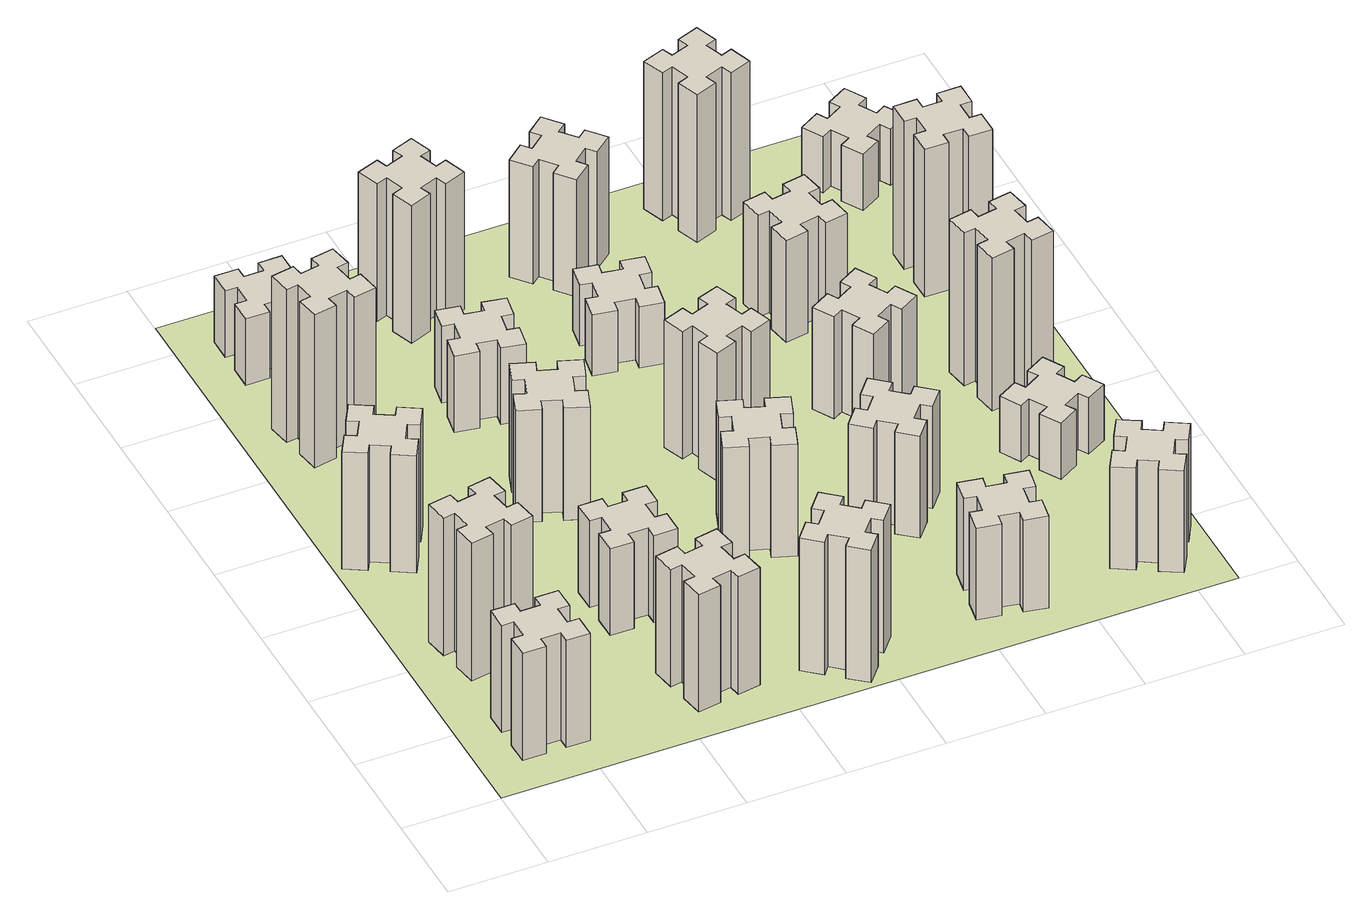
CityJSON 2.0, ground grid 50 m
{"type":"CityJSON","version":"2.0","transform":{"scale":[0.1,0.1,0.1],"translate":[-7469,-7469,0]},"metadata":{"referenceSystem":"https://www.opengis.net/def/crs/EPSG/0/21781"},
"CityObjects":{
"building1":{"type":"Building","attributes":{"class":"1000","function":"1000","usage":"1000","yearOfConstruction":2016,"roofType":"1000","measuredHeight":63,"storeysAboveGround":30,"storeysBelowGround":0},"geometry":[{"type":"Solid","lod":"1","boundaries":[[[[0,1,2,3,4,5,6,7,8,9,10,11,12,13,14,15,16,17,18,19]],[[17,16,20,21]],[[16,15,22,20]],[[15,14,23,22]],[[14,13,24,23]],[[13,12,25,24]],[[12,11,26,25]],[[11,10,27,26]],[[10,9,28,27]],[[9,8,29,28]],[[8,7,30,29]],[[7,6,31,30]],[[6,5,32,31]],[[5,4,33,32]],[[4,3,34,33]],[[3,2,35,34]],[[2,1,36,35]],[[1,0,37,36]],[[0,19,38,37]],[[19,18,39,38]],[[18,17,21,39]],[[24,25,26,27,28,29,30,31,32,33,34,35,36,37,38,39,21,20,22,23]]]]}]},
"building2":{"type":"Building","attributes":{"class":"1000","function":"1000","usage":"1000","yearOfConstruction":2016,"roofType":"1000","measuredHeight":81,"storeysAboveGround":30,"storeysBelowGround":0},"geometry":[{"type":"Solid","lod":"1","boundaries":[[[[40,41,42,43,44,45,46,47,48,49,50,51,52,53,54,55,56,57,58,59]],[[57,56,60,61]],[[56,55,62,60]],[[55,54,63,62]],[[54,53,64,63]],[[53,52,65,64]],[[52,51,66,65]],[[51,50,67,66]],[[50,49,68,67]],[[49,48,69,68]],[[48,47,70,69]],[[47,46,71,70]],[[46,45,72,71]],[[45,44,73,72]],[[44,43,74,73]],[[43,42,75,74]],[[42,41,76,75]],[[41,40,77,76]],[[40,59,78,77]],[[59,58,79,78]],[[58,57,61,79]],[[64,65,66,67,68,69,70,71,72,73,74,75,76,77,78,79,61,60,62,63]]]]}]},
"building3":{"type":"Building","attributes":{"class":"1000","function":"1000","usage":"1000","yearOfConstruction":2016,"roofType":"1000","measuredHeight":69,"storeysAboveGround":30,"storeysBelowGround":0},"geometry":[{"type":"Solid","lod":"1","boundaries":[[[[80,81,82,83,84,85,86,87,88,89,90,91,92,93,94,95,96,97,98,99]],[[97,96,100,101]],[[96,95,102,100]],[[95,94,103,102]],[[94,93,104,103]],[[93,92,105,104]],[[92,91,106,105]],[[91,90,107,106]],[[90,89,108,107]],[[89,88,109,108]],[[88,87,110,109]],[[87,86,111,110]],[[86,85,112,111]],[[85,84,113,112]],[[84,83,114,113]],[[83,82,115,114]],[[82,81,116,115]],[[81,80,117,116]],[[80,99,118,117]],[[99,98,119,118]],[[98,97,101,119]],[[104,105,106,107,108,109,110,111,112,113,114,115,116,117,118,119,101,100,102,103]]]]}]},
"building4":{"type":"Building","attributes":{"class":"1000","function":"1000","usage":"1000","yearOfConstruction":2016,"roofType":"1000","measuredHeight":90,"storeysAboveGround":30,"storeysBelowGround":0},"geometry":[{"type":"Solid","lod":"1","boundaries":[[[[120,121,122,123,124,125,126,127,128,129,130,131,132,133,134,135,136,137,138,139]],[[137,136,140,141]],[[136,135,142,140]],[[135,134,143,142]],[[134,133,144,143]],[[133,132,145,144]],[[132,131,146,145]],[[131,130,147,146]],[[130,129,148,147]],[[129,128,149,148]],[[128,127,150,149]],[[127,126,151,150]],[[126,125,152,151]],[[125,124,153,152]],[[124,123,154,153]],[[123,122,155,154]],[[122,121,156,155]],[[121,120,157,156]],[[120,139,158,157]],[[139,138,159,158]],[[138,137,141,159]],[[144,145,146,147,148,149,150,151,152,153,154,155,156,157,158,159,141,140,142,143]]]]}]},
"building5":{"type":"Building","attributes":{"class":"1000","function":"1000","usage":"1000","yearOfConstruction":2016,"roofType":"1000","measuredHeight":69,"storeysAboveGround":30,"storeysBelowGround":0},"geometry":[{"type":"Solid","lod":"1","boundaries":[[[[160,161,162,163,164,165,166,167,168,169,170,171,172,173,174,175,176,177,178,179]],[[177,176,180,181]],[[176,175,182,180]],[[175,174,183,182]],[[174,173,184,183]],[[173,172,185,184]],[[172,171,186,185]],[[171,170,187,186]],[[170,169,188,187]],[[169,168,189,188]],[[168,167,190,189]],[[167,166,191,190]],[[166,165,192,191]],[[165,164,193,192]],[[164,163,194,193]],[[163,162,195,194]],[[162,161,196,195]],[[161,160,197,196]],[[160,179,198,197]],[[179,178,199,198]],[[178,177,181,199]],[[184,185,186,187,188,189,190,191,192,193,194,195,196,197,198,199,181,180,182,183]]]]}]},
"building6":{"type":"Building","attributes":{"class":"1000","function":"1000","usage":"1000","yearOfConstruction":2016,"roofType":"1000","measuredHeight":39,"storeysAboveGround":30,"storeysBelowGround":0},"geometry":[{"type":"Solid","lod":"1","boundaries":[[[[200,201,202,203,204,205,206,207,208,209,210,211,212,213,214,215,216,217,218,219]],[[217,216,220,221]],[[216,215,222,220]],[[215,214,223,222]],[[214,213,224,223]],[[213,212,225,224]],[[212,211,226,225]],[[211,210,227,226]],[[210,209,228,227]],[[209,208,229,228]],[[208,207,230,229]],[[207,206,231,230]],[[206,205,232,231]],[[205,204,233,232]],[[204,203,234,233]],[[203,202,235,234]],[[202,201,236,235]],[[201,200,237,236]],[[200,219,238,237]],[[219,218,239,238]],[[218,217,221,239]],[[224,225,226,227,228,229,230,231,232,233,234,235,236,237,238,239,221,220,222,223]]]]}]},
"building7":{"type":"Building","attributes":{"class":"1000","function":"1000","usage":"1000","yearOfConstruction":2016,"roofType":"1000","measuredHeight":51,"storeysAboveGround":30,"storeysBelowGround":0},"geometry":[{"type":"Solid","lod":"1","boundaries":[[[[240,241,242,243,244,245,246,247,248,249,250,251,252,253,254,255,256,257,258,259]],[[257,256,260,261]],[[256,255,262,260]],[[255,254,263,262]],[[254,253,264,263]],[[253,252,265,264]],[[252,251,266,265]],[[251,250,267,266]],[[250,249,268,267]],[[249,248,269,268]],[[248,247,270,269]],[[247,246,271,270]],[[246,245,272,271]],[[245,244,273,272]],[[244,243,274,273]],[[243,242,275,274]],[[242,241,276,275]],[[241,240,277,276]],[[240,259,278,277]],[[259,258,279,278]],[[258,257,261,279]],[[264,265,266,267,268,269,270,271,272,273,274,275,276,277,278,279,261,260,262,263]]]]}]},
"building8":{"type":"Building","attributes":{"class":"1000","function":"1000","usage":"1000","yearOfConstruction":2016,"roofType":"1000","measuredHeight":66,"storeysAboveGround":30,"storeysBelowGround":0},"geometry":[{"type":"Solid","lod":"1","boundaries":[[[[280,281,282,283,284,285,286,287,288,289,290,291,292,293,294,295,296,297,298,299]],[[297,296,300,301]],[[296,295,302,300]],[[295,294,303,302]],[[294,293,304,303]],[[293,292,305,304]],[[292,291,306,305]],[[291,290,307,306]],[[290,289,308,307]],[[289,288,309,308]],[[288,287,310,309]],[[287,286,311,310]],[[286,285,312,311]],[[285,284,313,312]],[[284,283,314,313]],[[283,282,315,314]],[[282,281,316,315]],[[281,280,317,316]],[[280,299,318,317]],[[299,298,319,318]],[[298,297,301,319]],[[304,305,306,307,308,309,310,311,312,313,314,315,316,317,318,319,301,300,302,303]]]]}]},
"building9":{"type":"Building","attributes":{"class":"1000","function":"1000","usage":"1000","yearOfConstruction":2016,"roofType":"1000","measuredHeight":45,"storeysAboveGround":30,"storeysBelowGround":0},"geometry":[{"type":"Solid","lod":"1","boundaries":[[[[320,321,322,323,324,325,326,327,328,329,330,331,332,333,334,335,336,337,338,339]],[[337,336,340,341]],[[336,335,342,340]],[[335,334,343,342]],[[334,333,344,343]],[[333,332,345,344]],[[332,331,346,345]],[[331,330,347,346]],[[330,329,348,347]],[[329,328,349,348]],[[328,327,350,349]],[[327,326,351,350]],[[326,325,352,351]],[[325,324,353,352]],[[324,323,354,353]],[[323,322,355,354]],[[322,321,356,355]],[[321,320,357,356]],[[320,339,358,357]],[[339,338,359,358]],[[338,337,341,359]],[[344,345,346,347,348,349,350,351,352,353,354,355,356,357,358,359,341,340,342,343]]]]}]},
"building10":{"type":"Building","attributes":{"class":"1000","function":"1000","usage":"1000","yearOfConstruction":2016,"roofType":"1000","measuredHeight":78,"storeysAboveGround":30,"storeysBelowGround":0},"geometry":[{"type":"Solid","lod":"1","boundaries":[[[[360,361,362,363,364,365,366,367,368,369,370,371,372,373,374,375,376,377,378,379]],[[377,376,380,381]],[[376,375,382,380]],[[375,374,383,382]],[[374,373,384,383]],[[373,372,385,384]],[[372,371,386,385]],[[371,370,387,386]],[[370,369,388,387]],[[369,368,389,388]],[[368,367,390,389]],[[367,366,391,390]],[[366,365,392,391]],[[365,364,393,392]],[[364,363,394,393]],[[363,362,395,394]],[[362,361,396,395]],[[361,360,397,396]],[[360,379,398,397]],[[379,378,399,398]],[[378,377,381,399]],[[384,385,386,387,388,389,390,391,392,393,394,395,396,397,398,399,381,380,382,383]]]]}]},
"building11":{"type":"Building","attributes":{"class":"1000","function":"1000","usage":"1000","yearOfConstruction":2016,"roofType":"1000","measuredHeight":81,"storeysAboveGround":30,"storeysBelowGround":0},"geometry":[{"type":"Solid","lod":"1","boundaries":[[[[400,401,402,403,404,405,406,407,408,409,410,411,412,413,414,415,416,417,418,419]],[[417,416,420,421]],[[416,415,422,420]],[[415,414,423,422]],[[414,413,424,423]],[[413,412,425,424]],[[412,411,426,425]],[[411,410,427,426]],[[410,409,428,427]],[[409,408,429,428]],[[408,407,430,429]],[[407,406,431,430]],[[406,405,432,431]],[[405,404,433,432]],[[404,403,434,433]],[[403,402,435,434]],[[402,401,436,435]],[[401,400,437,436]],[[400,419,438,437]],[[419,418,439,438]],[[418,417,421,439]],[[424,425,426,427,428,429,430,431,432,433,434,435,436,437,438,439,421,420,422,423]]]]}]},
"building12":{"type":"Building","attributes":{"class":"1000","function":"1000","usage":"1000","yearOfConstruction":2016,"roofType":"1000","measuredHeight":66,"storeysAboveGround":30,"storeysBelowGround":0},"geometry":[{"type":"Solid","lod":"1","boundaries":[[[[440,441,442,443,444,445,446,447,448,449,450,451,452,453,454,455,456,457,458,459]],[[457,456,460,461]],[[456,455,462,460]],[[455,454,463,462]],[[454,453,464,463]],[[453,452,465,464]],[[452,451,466,465]],[[451,450,467,466]],[[450,449,468,467]],[[449,448,469,468]],[[448,447,470,469]],[[447,446,471,470]],[[446,445,472,471]],[[445,444,473,472]],[[444,443,474,473]],[[443,442,475,474]],[[442,441,476,475]],[[441,440,477,476]],[[440,459,478,477]],[[459,458,479,478]],[[458,457,461,479]],[[464,465,466,467,468,469,470,471,472,473,474,475,476,477,478,479,461,460,462,463]]]]}]},
"building13":{"type":"Building","attributes":{"class":"1000","function":"1000","usage":"1000","yearOfConstruction":2016,"roofType":"1000","measuredHeight":75,"storeysAboveGround":30,"storeysBelowGround":0},"geometry":[{"type":"Solid","lod":"1","boundaries":[[[[480,481,482,483,484,485,486,487,488,489,490,491,492,493,494,495,496,497,498,499]],[[497,496,500,501]],[[496,495,502,500]],[[495,494,503,502]],[[494,493,504,503]],[[493,492,505,504]],[[492,491,506,505]],[[491,490,507,506]],[[490,489,508,507]],[[489,488,509,508]],[[488,487,510,509]],[[487,486,511,510]],[[486,485,512,511]],[[485,484,513,512]],[[484,483,514,513]],[[483,482,515,514]],[[482,481,516,515]],[[481,480,517,516]],[[480,499,518,517]],[[499,498,519,518]],[[498,497,501,519]],[[504,505,506,507,508,509,510,511,512,513,514,515,516,517,518,519,501,500,502,503]]]]}]},
"building14":{"type":"Building","attributes":{"class":"1000","function":"1000","usage":"1000","yearOfConstruction":2016,"roofType":"1000","measuredHeight":36,"storeysAboveGround":30,"storeysBelowGround":0},"geometry":[{"type":"Solid","lod":"1","boundaries":[[[[520,521,522,523,524,525,526,527,528,529,530,531,532,533,534,535,536,537,538,539]],[[537,536,540,541]],[[536,535,542,540]],[[535,534,543,542]],[[534,533,544,543]],[[533,532,545,544]],[[532,531,546,545]],[[531,530,547,546]],[[530,529,548,547]],[[529,528,549,548]],[[528,527,550,549]],[[527,526,551,550]],[[526,525,552,551]],[[525,524,553,552]],[[524,523,554,553]],[[523,522,555,554]],[[522,521,556,555]],[[521,520,557,556]],[[520,539,558,557]],[[539,538,559,558]],[[538,537,541,559]],[[544,545,546,547,548,549,550,551,552,553,554,555,556,557,558,559,541,540,542,543]]]]}]},
"building15":{"type":"Building","attributes":{"class":"1000","function":"1000","usage":"1000","yearOfConstruction":2016,"roofType":"1000","measuredHeight":54,"storeysAboveGround":30,"storeysBelowGround":0},"geometry":[{"type":"Solid","lod":"1","boundaries":[[[[560,561,562,563,564,565,566,567,568,569,570,571,572,573,574,575,576,577,578,579]],[[577,576,580,581]],[[576,575,582,580]],[[575,574,583,582]],[[574,573,584,583]],[[573,572,585,584]],[[572,571,586,585]],[[571,570,587,586]],[[570,569,588,587]],[[569,568,589,588]],[[568,567,590,589]],[[567,566,591,590]],[[566,565,592,591]],[[565,564,593,592]],[[564,563,594,593]],[[563,562,595,594]],[[562,561,596,595]],[[561,560,597,596]],[[560,579,598,597]],[[579,578,599,598]],[[578,577,581,599]],[[584,585,586,587,588,589,590,591,592,593,594,595,596,597,598,599,581,580,582,583]]]]}]},
"building16":{"type":"Building","attributes":{"class":"1000","function":"1000","usage":"1000","yearOfConstruction":2016,"roofType":"1000","measuredHeight":60,"storeysAboveGround":30,"storeysBelowGround":0},"geometry":[{"type":"Solid","lod":"1","boundaries":[[[[600,601,602,603,604,605,606,607,608,609,610,611,612,613,614,615,616,617,618,619]],[[617,616,620,621]],[[616,615,622,620]],[[615,614,623,622]],[[614,613,624,623]],[[613,612,625,624]],[[612,611,626,625]],[[611,610,627,626]],[[610,609,628,627]],[[609,608,629,628]],[[608,607,630,629]],[[607,606,631,630]],[[606,605,632,631]],[[605,604,633,632]],[[604,603,634,633]],[[603,602,635,634]],[[602,601,636,635]],[[601,600,637,636]],[[600,619,638,637]],[[619,618,639,638]],[[618,617,621,639]],[[624,625,626,627,628,629,630,631,632,633,634,635,636,637,638,639,621,620,622,623]]]]}]},
"building17":{"type":"Building","attributes":{"class":"1000","function":"1000","usage":"1000","yearOfConstruction":2016,"roofType":"1000","measuredHeight":69,"storeysAboveGround":30,"storeysBelowGround":0},"geometry":[{"type":"Solid","lod":"1","boundaries":[[[[640,641,642,643,644,645,646,647,648,649,650,651,652,653,654,655,656,657,658,659]],[[657,656,660,661]],[[656,655,662,660]],[[655,654,663,662]],[[654,653,664,663]],[[653,652,665,664]],[[652,651,666,665]],[[651,650,667,666]],[[650,649,668,667]],[[649,648,669,668]],[[648,647,670,669]],[[647,646,671,670]],[[646,645,672,671]],[[645,644,673,672]],[[644,643,674,673]],[[643,642,675,674]],[[642,641,676,675]],[[641,640,677,676]],[[640,659,678,677]],[[659,658,679,678]],[[658,657,661,679]],[[664,665,666,667,668,669,670,671,672,673,674,675,676,677,678,679,661,660,662,663]]]]}]},
"building18":{"type":"Building","attributes":{"class":"1000","function":"1000","usage":"1000","yearOfConstruction":2016,"roofType":"1000","measuredHeight":60,"storeysAboveGround":30,"storeysBelowGround":0},"geometry":[{"type":"Solid","lod":"1","boundaries":[[[[680,681,682,683,684,685,686,687,688,689,690,691,692,693,694,695,696,697,698,699]],[[697,696,700,701]],[[696,695,702,700]],[[695,694,703,702]],[[694,693,704,703]],[[693,692,705,704]],[[692,691,706,705]],[[691,690,707,706]],[[690,689,708,707]],[[689,688,709,708]],[[688,687,710,709]],[[687,686,711,710]],[[686,685,712,711]],[[685,684,713,712]],[[684,683,714,713]],[[683,682,715,714]],[[682,681,716,715]],[[681,680,717,716]],[[680,699,718,717]],[[699,698,719,718]],[[698,697,701,719]],[[704,705,706,707,708,709,710,711,712,713,714,715,716,717,718,719,701,700,702,703]]]]}]},
"building19":{"type":"Building","attributes":{"class":"1000","function":"1000","usage":"1000","yearOfConstruction":2016,"roofType":"1000","measuredHeight":60,"storeysAboveGround":30,"storeysBelowGround":0},"geometry":[{"type":"Solid","lod":"1","boundaries":[[[[720,721,722,723,724,725,726,727,728,729,730,731,732,733,734,735,736,737,738,739]],[[737,736,740,741]],[[736,735,742,740]],[[735,734,743,742]],[[734,733,744,743]],[[733,732,745,744]],[[732,731,746,745]],[[731,730,747,746]],[[730,729,748,747]],[[729,728,749,748]],[[728,727,750,749]],[[727,726,751,750]],[[726,725,752,751]],[[725,724,753,752]],[[724,723,754,753]],[[723,722,755,754]],[[722,721,756,755]],[[721,720,757,756]],[[720,739,758,757]],[[739,738,759,758]],[[738,737,741,759]],[[744,745,746,747,748,749,750,751,752,753,754,755,756,757,758,759,741,740,742,743]]]]}]},
"building20":{"type":"Building","attributes":{"class":"1000","function":"1000","usage":"1000","yearOfConstruction":2016,"roofType":"1000","measuredHeight":60,"storeysAboveGround":30,"storeysBelowGround":0},"geometry":[{"type":"Solid","lod":"1","boundaries":[[[[760,761,762,763,764,765,766,767,768,769,770,771,772,773,774,775,776,777,778,779]],[[777,776,780,781]],[[776,775,782,780]],[[775,774,783,782]],[[774,773,784,783]],[[773,772,785,784]],[[772,771,786,785]],[[771,770,787,786]],[[770,769,788,787]],[[769,768,789,788]],[[768,767,790,789]],[[767,766,791,790]],[[766,765,792,791]],[[765,764,793,792]],[[764,763,794,793]],[[763,762,795,794]],[[762,761,796,795]],[[761,760,797,796]],[[760,779,798,797]],[[779,778,799,798]],[[778,777,781,799]],[[784,785,786,787,788,789,790,791,792,793,794,795,796,797,798,799,781,780,782,783]]]]}]},
"building21":{"type":"Building","attributes":{"class":"1000","function":"1000","usage":"1000","yearOfConstruction":2016,"roofType":"1000","measuredHeight":87,"storeysAboveGround":30,"storeysBelowGround":0},"geometry":[{"type":"Solid","lod":"1","boundaries":[[[[800,801,802,803,804,805,806,807,808,809,810,811,812,813,814,815,816,817,818,819]],[[817,816,820,821]],[[816,815,822,820]],[[815,814,823,822]],[[814,813,824,823]],[[813,812,825,824]],[[812,811,826,825]],[[811,810,827,826]],[[810,809,828,827]],[[809,808,829,828]],[[808,807,830,829]],[[807,806,831,830]],[[806,805,832,831]],[[805,804,833,832]],[[804,803,834,833]],[[803,802,835,834]],[[802,801,836,835]],[[801,800,837,836]],[[800,819,838,837]],[[819,818,839,838]],[[818,817,821,839]],[[824,825,826,827,828,829,830,831,832,833,834,835,836,837,838,839,821,820,822,823]]]]}]},
"building22":{"type":"Building","attributes":{"class":"1000","function":"1000","usage":"1000","yearOfConstruction":2016,"roofType":"1000","measuredHeight":33,"storeysAboveGround":30,"storeysBelowGround":0},"geometry":[{"type":"Solid","lod":"1","boundaries":[[[[840,841,842,843,844,845,846,847,848,849,850,851,852,853,854,855,856,857,858,859]],[[857,856,860,861]],[[856,855,862,860]],[[855,854,863,862]],[[854,853,864,863]],[[853,852,865,864]],[[852,851,866,865]],[[851,850,867,866]],[[850,849,868,867]],[[849,848,869,868]],[[848,847,870,869]],[[847,846,871,870]],[[846,845,872,871]],[[845,844,873,872]],[[844,843,874,873]],[[843,842,875,874]],[[842,841,876,875]],[[841,840,877,876]],[[840,859,878,877]],[[859,858,879,878]],[[858,857,861,879]],[[864,865,866,867,868,869,870,871,872,873,874,875,876,877,878,879,861,860,862,863]]]]}]},
"building23":{"type":"Building","attributes":{"class":"1000","function":"1000","usage":"1000","yearOfConstruction":2016,"roofType":"1000","measuredHeight":90,"storeysAboveGround":30,"storeysBelowGround":0},"geometry":[{"type":"Solid","lod":"1","boundaries":[[[[880,881,882,883,884,885,886,887,888,889,890,891,892,893,894,895,896,897,898,899]],[[897,896,900,901]],[[896,895,902,900]],[[895,894,903,902]],[[894,893,904,903]],[[893,892,905,904]],[[892,891,906,905]],[[891,890,907,906]],[[890,889,908,907]],[[889,888,909,908]],[[888,887,910,909]],[[887,886,911,910]],[[886,885,912,911]],[[885,884,913,912]],[[884,883,914,913]],[[883,882,915,914]],[[882,881,916,915]],[[881,880,917,916]],[[880,899,918,917]],[[899,898,919,918]],[[898,897,901,919]],[[904,905,906,907,908,909,910,911,912,913,914,915,916,917,918,919,901,900,902,903]]]]}]},
"building24":{"type":"Building","attributes":{"class":"1000","function":"1000","usage":"1000","yearOfConstruction":2016,"roofType":"1000","measuredHeight":87,"storeysAboveGround":30,"storeysBelowGround":0},"geometry":[{"type":"Solid","lod":"1","boundaries":[[[[920,921,922,923,924,925,926,927,928,929,930,931,932,933,934,935,936,937,938,939]],[[937,936,940,941]],[[936,935,942,940]],[[935,934,943,942]],[[934,933,944,943]],[[933,932,945,944]],[[932,931,946,945]],[[931,930,947,946]],[[930,929,948,947]],[[929,928,949,948]],[[928,927,950,949]],[[927,926,951,950]],[[926,925,952,951]],[[925,924,953,952]],[[924,923,954,953]],[[923,922,955,954]],[[922,921,956,955]],[[921,920,957,956]],[[920,939,958,957]],[[939,938,959,958]],[[938,937,941,959]],[[944,945,946,947,948,949,950,951,952,953,954,955,956,957,958,959,941,940,942,943]]]]}]},
"building25":{"type":"Building","attributes":{"class":"1000","function":"1000","usage":"1000","yearOfConstruction":2016,"roofType":"1000","measuredHeight":33,"storeysAboveGround":30,"storeysBelowGround":0},"geometry":[{"type":"Solid","lod":"1","boundaries":[[[[960,961,962,963,964,965,966,967,968,969,970,971,972,973,974,975,976,977,978,979]],[[977,976,980,981]],[[976,975,982,980]],[[975,974,983,982]],[[974,973,984,983]],[[973,972,985,984]],[[972,971,986,985]],[[971,970,987,986]],[[970,969,988,987]],[[969,968,989,988]],[[968,967,990,989]],[[967,966,991,990]],[[966,965,992,991]],[[965,964,993,992]],[[964,963,994,993]],[[963,962,995,994]],[[962,961,996,995]],[[961,960,997,996]],[[960,979,998,997]],[[979,978,999,998]],[[978,977,981,999]],[[984,985,986,987,988,989,990,991,992,993,994,995,996,997,998,999,981,980,982,983]]]]}]},
"landuse1":{"type":"LandUse","attributes":{"name":"plot1","function":"1010"},"geometry":[{"type":"MultiSurface","lod":"1","boundaries":[[[1000,1001,1002,1003]]]}]}
},
"vertices":[
[265,425,0],[265,325,0],[205,325,0],[205,205,0],[325,205,0],[325,265,0],[425,265,0],[425,205,0],[545,205,0],[545,325,0],[485,325,0],[485,425,0],[545,425,0],[545,545,0],[425,545,0],[425,485,0],[325,485,0],[325,545,0],[205,545,0],[205,425,0],[325,485,630],[325,545,630],[425,485,630],[425,545,630],[545,545,630],[545,425,630],[485,425,630],[485,325,630],[545,325,630],[545,205,630],[425,205,630],[425,265,630],[325,265,630],[325,205,630],[205,205,630],[205,325,630],[265,325,630],[265,425,630],[205,425,630],[205,545,630],
[405,1132,0],[307,1115,0],[297,1174,0],[178,1153,0],[199,1035,0],[258,1045,0],[276,947,0],[217,937,0],[237,818,0],[356,839,0],[345,898,0],[444,916,0],[454,857,0],[572,877,0],[551,996,0],[492,985,0],[475,1084,0],[534,1094,0],[513,1212,0],[395,1191,0],[475,1084,810],[534,1094,810],[492,985,810],[551,996,810],[572,877,810],[454,857,810],[444,916,810],[345,898,810],[356,839,810],[237,818,810],[217,937,810],[276,947,810],[258,1045,810],[199,1035,810],[178,1153,810],[297,1174,810],[307,1115,810],[405,1132,810],[395,1191,810],[513,1212,810],
[374,1926,0],[287,1976,0],[317,2028,0],[213,2088,0],[153,1984,0],[205,1954,0],[155,1867,0],[103,1897,0],[43,1793,0],[147,1733,0],[177,1785,0],[264,1735,0],[234,1683,0],[338,1623,0],[398,1727,0],[346,1757,0],[396,1844,0],[448,1814,0],[508,1918,0],[404,1978,0],[396,1844,690],[448,1814,690],[346,1757,690],[398,1727,690],[338,1623,690],[234,1683,690],[264,1735,690],[177,1785,690],[147,1733,690],[43,1793,690],[103,1897,690],[155,1867,690],[205,1954,690],[153,1984,690],[213,2088,690],[317,2028,690],[287,1976,690],[374,1926,690],[404,1978,690],[508,1918,690],
[405,2812,0],[307,2795,0],[297,2854,0],[178,2833,0],[199,2715,0],[258,2725,0],[276,2627,0],[217,2617,0],[237,2498,0],[356,2519,0],[345,2578,0],[444,2596,0],[454,2537,0],[572,2557,0],[551,2676,0],[492,2665,0],[475,2764,0],[534,2774,0],[513,2892,0],[395,2871,0],[475,2764,900],[534,2774,900],[492,2665,900],[551,2676,900],[572,2557,900],[454,2537,900],[444,2596,900],[345,2578,900],[356,2519,900],[237,2498,900],[217,2617,900],[276,2627,900],[258,2725,900],[199,2715,900],[178,2833,900],[297,2854,900],[307,2795,900],[405,2812,900],[395,2871,900],[513,2892,900],
[1332,345,0],[1315,444,0],[1374,454,0],[1353,572,0],[1235,551,0],[1245,492,0],[1147,475,0],[1137,534,0],[1018,513,0],[1039,395,0],[1098,405,0],[1116,307,0],[1057,297,0],[1077,178,0],[1196,199,0],[1185,258,0],[1284,276,0],[1294,217,0],[1412,237,0],[1391,356,0],[1284,276,690],[1294,217,690],[1185,258,690],[1196,199,690],[1077,178,690],[1057,297,690],[1116,307,690],[1098,405,690],[1039,395,690],[1018,513,690],[1137,534,690],[1147,475,690],[1245,492,690],[1235,551,690],[1353,572,690],[1374,454,690],[1315,444,690],[1332,345,690],[1391,356,690],[1412,237,690],
[265,3385,0],[265,3285,0],[205,3285,0],[205,3165,0],[325,3165,0],[325,3225,0],[425,3225,0],[425,3165,0],[545,3165,0],[545,3285,0],[485,3285,0],[485,3385,0],[545,3385,0],[545,3505,0],[425,3505,0],[425,3445,0],[325,3445,0],[325,3505,0],[205,3505,0],[205,3385,0],[325,3445,390],[325,3505,390],[425,3445,390],[425,3505,390],[545,3505,390],[545,3385,390],[485,3385,390],[485,3285,390],[545,3285,390],[545,3165,390],[425,3165,390],[425,3225,390],[325,3225,390],[325,3165,390],[205,3165,390],[205,3285,390],[265,3285,390],[265,3385,390],[205,3385,390],[205,3505,390],
[1165,1125,0],[1065,1125,0],[1065,1185,0],[945,1185,0],[945,1065,0],[1005,1065,0],[1005,965,0],[945,965,0],[945,845,0],[1065,845,0],[1065,905,0],[1165,905,0],[1165,845,0],[1285,845,0],[1285,965,0],[1225,965,0],[1225,1065,0],[1285,1065,0],[1285,1185,0],[1165,1185,0],[1225,1065,510],[1285,1065,510],[1225,965,510],[1285,965,510],[1285,845,510],[1165,845,510],[1165,905,510],[1065,905,510],[1065,845,510],[945,845,510],[945,965,510],[1005,965,510],[1005,1065,510],[945,1065,510],[945,1185,510],[1065,1185,510],[1065,1125,510],[1165,1125,510],[1165,1185,510],[1285,1185,510],
[1031,1769,0],[1125,1735,0],[1104,1679,0],[1217,1637,0],[1258,1750,0],[1202,1771,0],[1236,1865,0],[1292,1844,0],[1333,1957,0],[1220,1998,0],[1200,1942,0],[1106,1976,0],[1127,2032,0],[1014,2073,0],[973,1960,0],[1029,1940,0],[995,1846,0],[939,1867,0],[897,1754,0],[1010,1713,0],[995,1846,660],[939,1867,660],[1029,1940,660],[973,1960,660],[1014,2073,660],[1127,2032,660],[1106,1976,660],[1200,1942,660],[1220,1998,660],[1333,1957,660],[1292,1844,660],[1236,1865,660],[1202,1771,660],[1258,1750,660],[1217,1637,660],[1104,1679,660],[1125,1735,660],[1031,1769,660],[1010,1713,660],[897,1754,660],
[1016,2664,0],[998,2565,0],[939,2576,0],[918,2457,0],[1037,2437,0],[1047,2496,0],[1145,2478,0],[1135,2419,0],[1253,2398,0],[1274,2517,0],[1215,2527,0],[1232,2625,0],[1291,2615,0],[1312,2733,0],[1194,2754,0],[1184,2695,0],[1085,2712,0],[1096,2771,0],[977,2792,0],[957,2674,0],[1085,2712,450],[1096,2771,450],[1184,2695,450],[1194,2754,450],[1312,2733,450],[1291,2615,450],[1232,2625,450],[1215,2527,450],[1274,2517,450],[1253,2398,450],[1135,2419,450],[1145,2478,450],[1047,2496,450],[1037,2437,450],[918,2457,450],[939,2576,450],[998,2565,450],[1016,2664,450],[957,2674,450],[977,2792,450],
[1746,223,0],[1823,159,0],[1784,113,0],[1876,36,0],[1953,128,0],[1907,166,0],[1972,243,0],[2018,204,0],[2095,296,0],[2003,373,0],[1964,327,0],[1888,392,0],[1926,438,0],[1834,515,0],[1757,423,0],[1803,384,0],[1739,308,0],[1693,346,0],[1616,254,0],[1708,177,0],[1739,308,780],[1693,346,780],[1803,384,780],[1757,423,780],[1834,515,780],[1926,438,780],[1888,392,780],[1964,327,780],[2003,373,780],[2095,296,780],[2018,204,780],[1972,243,780],[1907,166,780],[1953,128,780],[1876,36,780],[1784,113,780],[1823,159,780],[1746,223,780],[1708,177,780],[1616,254,780],
[1106,3215,0],[1200,3249,0],[1220,3193,0],[1333,3234,0],[1292,3347,0],[1236,3326,0],[1202,3420,0],[1258,3440,0],[1217,3553,0],[1104,3512,0],[1125,3456,0],[1031,3422,0],[1010,3478,0],[897,3437,0],[939,3324,0],[995,3345,0],[1029,3251,0],[973,3230,0],[1014,3117,0],[1127,3159,0],[1029,3251,810],[973,3230,810],[995,3345,810],[939,3324,810],[897,3437,810],[1010,3478,810],[1031,3422,810],[1125,3456,810],[1104,3512,810],[1217,3553,810],[1258,3440,810],[1202,3420,810],[1236,3326,810],[1292,3347,810],[1333,3234,810],[1220,3193,810],[1200,3249,810],[1106,3215,810],[1127,3159,810],[1014,3117,810],
[1940,1302,0],[1846,1336,0],[1867,1392,0],[1754,1433,0],[1713,1320,0],[1769,1300,0],[1735,1206,0],[1679,1227,0],[1637,1114,0],[1750,1073,0],[1771,1129,0],[1865,1095,0],[1844,1039,0],[1957,997,0],[1998,1110,0],[1942,1131,0],[1976,1225,0],[2032,1204,0],[2073,1317,0],[1960,1358,0],[1976,1225,660],[2032,1204,660],[1942,1131,660],[1998,1110,660],[1957,997,660],[1844,1039,660],[1865,1095,660],[1771,1129,660],[1750,1073,660],[1637,1114,660],[1679,1227,660],[1735,1206,660],[1769,1300,660],[1713,1320,660],[1754,1433,660],[1867,1392,660],[1846,1336,660],[1940,1302,660],[1960,1358,660],[2073,1317,660],
[2076,1846,0],[2042,1940,0],[2098,1960,0],[2057,2073,0],[1944,2032,0],[1965,1976,0],[1871,1942,0],[1850,1998,0],[1737,1957,0],[1779,1844,0],[1835,1865,0],[1869,1771,0],[1813,1750,0],[1854,1637,0],[1967,1679,0],[1946,1735,0],[2040,1769,0],[2060,1713,0],[2173,1754,0],[2132,1867,0],[2040,1769,750],[2060,1713,750],[1946,1735,750],[1967,1679,750],[1854,1637,750],[1813,1750,750],[1869,1771,750],[1835,1865,750],[1779,1844,750],[1737,1957,750],[1850,1998,750],[1871,1942,750],[1965,1976,750],[1944,2032,750],[2057,2073,750],[2098,1960,750],[2042,1940,750],[2076,1846,750],[2132,1867,750],[2173,1754,750],
[1756,2764,0],[1738,2665,0],[1679,2676,0],[1658,2557,0],[1777,2537,0],[1787,2596,0],[1885,2578,0],[1875,2519,0],[1993,2498,0],[2014,2617,0],[1955,2627,0],[1972,2725,0],[2031,2715,0],[2052,2833,0],[1934,2854,0],[1924,2795,0],[1825,2812,0],[1836,2871,0],[1717,2892,0],[1697,2774,0],[1825,2812,360],[1836,2871,360],[1924,2795,360],[1934,2854,360],[2052,2833,360],[2031,2715,360],[1972,2725,360],[1955,2627,360],[2014,2617,360],[1993,2498,360],[1875,2519,360],[1885,2578,360],[1787,2596,360],[1777,2537,360],[1658,2557,360],[1679,2676,360],[1738,2665,360],[1756,2764,360],[1697,2774,360],[1717,2892,360],
[2764,475,0],[2665,492,0],[2676,551,0],[2557,572,0],[2537,454,0],[2596,444,0],[2578,345,0],[2519,356,0],[2498,237,0],[2617,217,0],[2627,276,0],[2725,258,0],[2715,199,0],[2833,178,0],[2854,297,0],[2795,307,0],[2812,405,0],[2871,395,0],[2892,513,0],[2774,534,0],[2812,405,540],[2871,395,540],[2795,307,540],[2854,297,540],[2833,178,540],[2715,199,540],[2725,258,540],[2627,276,540],[2617,217,540],[2498,237,540],[2519,356,540],[2578,345,540],[2596,444,540],[2537,454,540],[2557,572,540],[2676,551,540],[2665,492,540],[2764,475,540],[2774,534,540],[2892,513,540],
[2547,1006,0],[2612,1083,0],[2658,1044,0],[2735,1136,0],[2643,1213,0],[2604,1167,0],[2528,1232,0],[2566,1278,0],[2474,1355,0],[2397,1263,0],[2443,1224,0],[2379,1148,0],[2333,1186,0],[2256,1094,0],[2348,1017,0],[2386,1063,0],[2463,999,0],[2424,953,0],[2516,876,0],[2593,968,0],[2463,999,600],[2424,953,600],[2386,1063,600],[2348,1017,600],[2256,1094,600],[2333,1186,600],[2379,1148,600],[2443,1224,600],[2397,1263,600],[2474,1355,600],[2566,1278,600],[2528,1232,600],[2604,1167,600],[2643,1213,600],[2735,1136,600],[2658,1044,600],[2612,1083,600],[2547,1006,600],[2593,968,600],[2516,876,600],
[1888,3219,0],[1964,3283,0],[2003,3237,0],[2095,3314,0],[2018,3406,0],[1972,3368,0],[1907,3444,0],[1953,3483,0],[1876,3575,0],[1784,3498,0],[1823,3452,0],[1746,3387,0],[1708,3433,0],[1616,3356,0],[1693,3264,0],[1739,3303,0],[1803,3226,0],[1757,3188,0],[1834,3096,0],[1926,3173,0],[1803,3226,690],[1757,3188,690],[1739,3303,690],[1693,3264,690],[1616,3356,690],[1708,3433,690],[1746,3387,690],[1823,3452,690],[1784,3498,690],[1876,3575,690],[1953,3483,690],[1907,3444,690],[1972,3368,690],[2018,3406,690],[2095,3314,690],[2003,3237,690],[1964,3283,690],[1888,3219,690],[1926,3173,690],[1834,3096,690],
[2816,1867,0],[2766,1954,0],[2818,1984,0],[2758,2088,0],[2654,2028,0],[2684,1976,0],[2597,1926,0],[2567,1978,0],[2463,1918,0],[2523,1814,0],[2575,1844,0],[2625,1757,0],[2573,1727,0],[2633,1623,0],[2737,1683,0],[2707,1735,0],[2794,1785,0],[2824,1733,0],[2928,1793,0],[2868,1897,0],[2794,1785,600],[2824,1733,600],[2707,1735,600],[2737,1683,600],[2633,1623,600],[2573,1727,600],[2625,1757,600],[2575,1844,600],[2523,1814,600],[2463,1918,600],[2567,1978,600],[2597,1926,600],[2684,1976,600],[2654,2028,600],[2758,2088,600],[2818,1984,600],[2766,1954,600],[2816,1867,600],[2868,1897,600],[2928,1793,600],
[2665,2478,0],[2764,2496,0],[2774,2437,0],[2892,2457,0],[2871,2576,0],[2812,2565,0],[2795,2664,0],[2854,2674,0],[2833,2792,0],[2715,2771,0],[2725,2712,0],[2627,2695,0],[2617,2754,0],[2498,2733,0],[2519,2615,0],[2578,2625,0],[2596,2527,0],[2537,2517,0],[2557,2398,0],[2676,2419,0],[2596,2527,600],[2537,2517,600],[2578,2625,600],[2519,2615,600],[2498,2733,600],[2617,2754,600],[2627,2695,600],[2725,2712,600],[2715,2771,600],[2833,2792,600],[2854,2674,600],[2795,2664,600],[2812,2565,600],[2871,2576,600],[2892,2457,600],[2774,2437,600],[2764,2496,600],[2665,2478,600],[2676,2419,600],[2557,2398,600],
[3365,474,0],[3315,387,0],[3263,417,0],[3203,313,0],[3307,253,0],[3337,305,0],[3424,255,0],[3394,203,0],[3498,143,0],[3558,247,0],[3506,277,0],[3556,364,0],[3608,334,0],[3668,438,0],[3564,498,0],[3534,446,0],[3447,496,0],[3477,548,0],[3373,608,0],[3313,504,0],[3447,496,600],[3477,548,600],[3534,446,600],[3564,498,600],[3668,438,600],[3608,334,600],[3556,364,600],[3506,277,600],[3558,247,600],[3498,143,600],[3394,203,600],[3424,255,600],[3337,305,600],[3307,253,600],[3203,313,600],[3263,417,600],[3315,387,600],[3365,474,600],[3313,504,600],[3373,608,600],
[2716,3426,0],[2682,3520,0],[2738,3540,0],[2697,3653,0],[2584,3612,0],[2605,3556,0],[2511,3522,0],[2490,3578,0],[2377,3537,0],[2419,3424,0],[2475,3445,0],[2509,3351,0],[2453,3330,0],[2494,3217,0],[2607,3259,0],[2586,3315,0],[2680,3349,0],[2700,3293,0],[2813,3334,0],[2772,3447,0],[2680,3349,870],[2700,3293,870],[2586,3315,870],[2607,3259,870],[2494,3217,870],[2453,3330,870],[2509,3351,870],[2475,3445,870],[2419,3424,870],[2377,3537,870],[2490,3578,870],[2511,3522,870],[2605,3556,870],[2584,3612,870],[2697,3653,870],[2738,3540,870],[2682,3520,870],[2716,3426,870],[2772,3447,870],[2813,3334,870],
[3456,1227,0],[3406,1314,0],[3458,1344,0],[3398,1448,0],[3294,1388,0],[3324,1336,0],[3237,1286,0],[3207,1338,0],[3103,1278,0],[3163,1174,0],[3215,1204,0],[3265,1117,0],[3213,1087,0],[3273,983,0],[3377,1043,0],[3347,1095,0],[3434,1145,0],[3464,1093,0],[3568,1153,0],[3508,1257,0],[3434,1145,330],[3464,1093,330],[3347,1095,330],[3377,1043,330],[3273,983,330],[3213,1087,330],[3265,1117,330],[3215,1204,330],[3163,1174,330],[3103,1278,330],[3207,1338,330],[3237,1286,330],[3324,1336,330],[3294,1388,330],[3398,1448,330],[3458,1344,330],[3406,1314,330],[3456,1227,330],[3508,1257,330],[3568,1153,330],
[3365,1872,0],[3267,1855,0],[3257,1914,0],[3138,1893,0],[3159,1775,0],[3218,1785,0],[3236,1687,0],[3177,1677,0],[3197,1558,0],[3316,1579,0],[3305,1638,0],[3404,1656,0],[3414,1597,0],[3532,1617,0],[3511,1736,0],[3452,1725,0],[3435,1824,0],[3494,1834,0],[3473,1952,0],[3355,1931,0],[3435,1824,900],[3494,1834,900],[3452,1725,900],[3511,1736,900],[3532,1617,900],[3414,1597,900],[3404,1656,900],[3305,1638,900],[3316,1579,900],[3197,1558,900],[3177,1677,900],[3236,1687,900],[3218,1785,900],[3159,1775,900],[3138,1893,900],[3257,1914,900],[3267,1855,900],[3365,1872,900],[3355,1931,900],[3473,1952,900],
[3485,2705,0],[3385,2705,0],[3385,2765,0],[3265,2765,0],[3265,2645,0],[3325,2645,0],[3325,2545,0],[3265,2545,0],[3265,2425,0],[3385,2425,0],[3385,2485,0],[3485,2485,0],[3485,2425,0],[3605,2425,0],[3605,2545,0],[3545,2545,0],[3545,2645,0],[3605,2645,0],[3605,2765,0],[3485,2765,0],[3545,2645,870],[3605,2645,870],[3545,2545,870],[3605,2545,870],[3605,2425,870],[3485,2425,870],[3485,2485,870],[3385,2485,870],[3385,2425,870],[3265,2425,870],[3265,2545,870],[3325,2545,870],[3325,2645,870],[3265,2645,870],[3265,2765,870],[3385,2765,870],[3385,2705,870],[3485,2705,870],[3485,2765,870],[3605,2765,870],
[3347,3215,0],[3434,3265,0],[3464,3213,0],[3568,3273,0],[3508,3377,0],[3456,3347,0],[3406,3434,0],[3458,3464,0],[3398,3568,0],[3294,3508,0],[3324,3456,0],[3237,3406,0],[3207,3458,0],[3103,3398,0],[3163,3294,0],[3215,3324,0],[3265,3237,0],[3213,3207,0],[3273,3103,0],[3377,3163,0],[3265,3237,330],[3213,3207,330],[3215,3324,330],[3163,3294,330],[3103,3398,330],[3207,3458,330],[3237,3406,330],[3324,3456,330],[3294,3508,330],[3398,3568,330],[3458,3464,330],[3406,3434,330],[3456,3347,330],[3508,3377,330],[3568,3273,330],[3464,3213,330],[3434,3265,330],[3347,3215,330],[3377,3163,330],[3273,3103,330],
[5,3705,0],[3705,3705,0],[3705,5,0],[5,5,0]
]}
